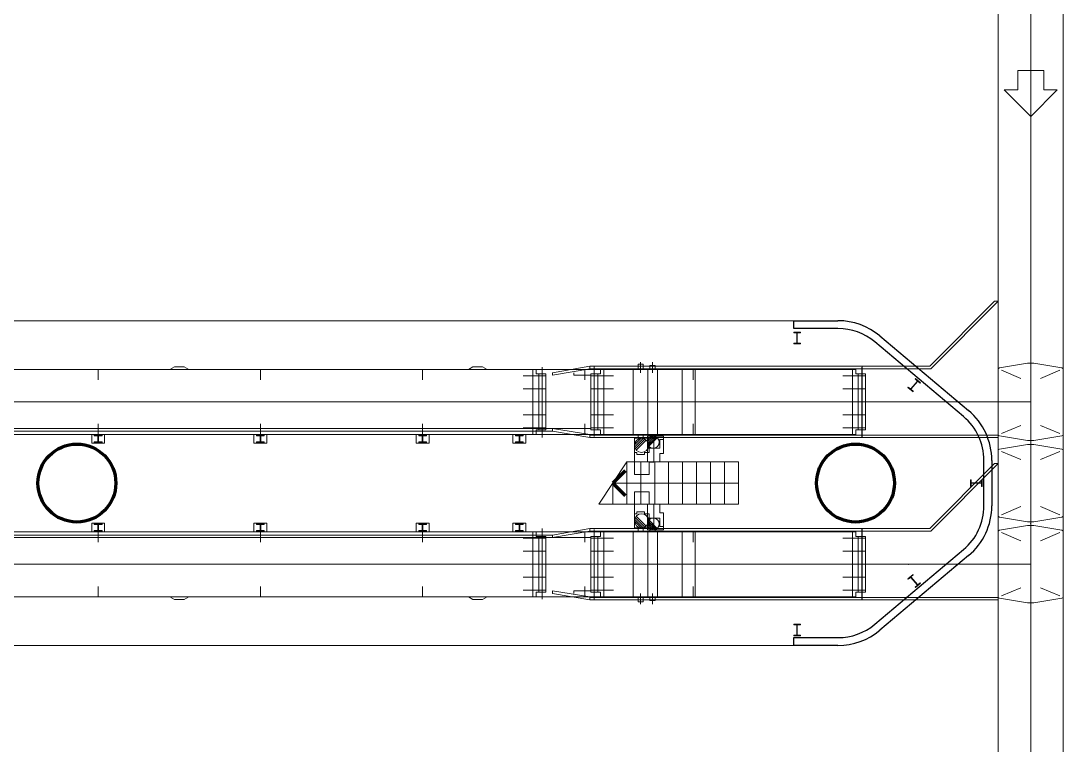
# Model space of a CAD drawing. Header units: metres. Extents: x 1807 to 3745, y 842 to 1968.
# Drawn here: x 3461.14 to 3477.2, y 1339.97 to 1351.12 of the extents above; entities that cross this region are included whole.
import ezdxf

# ---------------------------------------------------------------- set-up
doc = ezdxf.new("R2010")
doc.units = ezdxf.units.M
doc.header["$MEASUREMENT"] = 0
doc.layers.add('Level 1', color=7, linetype='Continuous', lineweight=0)

msp = doc.modelspace()

# ---------------------------------------------------------------- linework, layer by layer
at = {"layer": 'Level 1', "color": 7, "linetype": 'Continuous', "lineweight": 0}
for p, q in [((3476.2, 1267.909), (3476.2, 1392.8)), ((3477.2, 1267.909), (3477.2, 1392.8)), ((3476.5, 1350.355), (3476.9, 1350.355)), ((3476.5, 1350.355), (3476.5, 1350.055)), ((3476.9, 1350.355), (3476.9, 1350.055)), ((3476.29, 1350.055), (3476.7, 1349.645)), ((3476.29, 1350.055), (3476.5, 1350.055)), ((3476.699, 1350.001), (3476.701, 1349.999)), ((3476.701, 1350.001), (3476.699, 1349.999)), ((3477.11, 1350.055), (3476.7, 1349.645)), ((3476.9, 1350.055), (3477.11, 1350.055)), ((3476.699, 1349.646), (3476.701, 1349.644)), ((3476.701, 1349.646), (3476.699, 1349.644)), ((3475.143, 1345.8), (3476.143, 1346.8)), ((3475.16, 1345.76), (3476.2, 1346.8)), ((3476.143, 1346.8), (3476.2, 1346.8)), ((3448.37, 1346.5), (3473.73, 1346.5)), ((3474.373, 1346.266), (3475.743, 1345.116)), ((3470.648, 1345.83), (3470.648, 1345.76)), ((3470.728, 1345.83), (3470.648, 1345.83)), ((3470.728, 1345.83), (3470.728, 1345.76)), ((3470.912, 1345.81), (3470.832, 1345.81)), ((3470.832, 1345.81), (3470.832, 1345.76)), ((3470.912, 1345.81), (3470.912, 1345.76)), ((3476.65, 1345.845), (3476.221, 1345.774)), ((3476.75, 1345.845), (3476.65, 1345.845)), ((3476.75, 1345.845), (3477.179, 1345.774)), ((3473.953, 1345.75), (3448.147, 1345.75)), ((3462.328, 1345.75), (3462.328, 1345.59)), ((3463.503, 1345.79), (3463.434, 1345.75)), ((3463.503, 1345.79), (3463.653, 1345.79)), ((3463.723, 1345.75), (3463.653, 1345.79)), ((3464.828, 1345.75), (3464.828, 1345.59)), ((3467.328, 1345.75), (3467.328, 1345.59)), ((3468.103, 1345.79), (3468.034, 1345.75)), ((3468.103, 1345.79), (3468.253, 1345.79)), ((3468.323, 1345.75), (3468.253, 1345.79)), ((3469.228, 1345.65), (3468.878, 1345.65)), ((3469.078, 1345.75), (3469.028, 1345.75)), ((3469.078, 1345.68), (3469.078, 1345.75)), ((3469.228, 1345.68), (3469.078, 1345.68)), ((3469.228, 1344.82), (3469.228, 1345.68)), ((3469.328, 1345.7), (3469.903, 1345.8)), ((3469.903, 1345.76), (3469.328, 1345.66)), ((3469.328, 1345.66), (3469.328, 1345.7)), ((3469.659, 1345.7), (3469.659, 1345.66)), ((3469.918, 1345.66), (3469.659, 1345.66)), ((3469.828, 1345.75), (3469.828, 1345.59)), ((3474.1, 1345.8), (3469.903, 1345.8)), ((3469.903, 1345.76), (3469.903, 1345.8)), ((3474.1, 1345.76), (3469.903, 1345.76)), ((3469.919, 1345.68), (3469.919, 1344.82)), ((3469.919, 1345.68), (3470.069, 1345.68)), ((3469.919, 1345.65), (3470.269, 1345.65)), ((3470.068, 1345.75), (3470.118, 1345.75)), ((3470.069, 1345.68), (3470.069, 1345.75)), ((3470.788, 1345.76), (3470.588, 1345.76)), ((3470.947, 1345.76), (3470.797, 1345.76)), ((3471.5, 1345.59), (3471.5, 1345.75)), ((3474.153, 1345.65), (3473.803, 1345.65)), ((3474.003, 1345.75), (3473.953, 1345.75)), ((3474.003, 1345.68), (3474.003, 1345.75)), ((3474.153, 1345.68), (3474.003, 1345.68)), ((3474.1, 1345.8), (3474.82, 1345.8)), ((3474.1, 1344.7), (3474.1, 1345.8)), ((3474.1, 1345.76), (3474.82, 1345.76)), ((3474.153, 1344.82), (3474.153, 1345.68)), ((3474.82, 1345.8), (3475.143, 1345.8)), ((3474.82, 1345.76), (3475.16, 1345.76)), ((3476.2, 1345.749), (3476.2, 1344.751)), ((3476.25, 1345.738), (3476.55, 1345.611)), ((3477.15, 1345.738), (3476.85, 1345.611)), ((3477.2, 1345.749), (3477.2, 1344.751)), ((3477.2, 1345.749), (3477.2, 1344.751)), ((3469.228, 1345.45), (3468.878, 1345.45)), ((3469.919, 1345.45), (3470.269, 1345.45)), ((3474.153, 1345.45), (3473.803, 1345.45)), ((3469.228, 1345.25), (3468.878, 1345.25)), ((3469.919, 1345.25), (3470.269, 1345.25)), ((3474.153, 1345.25), (3473.803, 1345.25)), ((3474.821, 1345.251), (3474.819, 1345.249)), ((3474.821, 1345.249), (3474.819, 1345.251)), ((3476.701, 1345.251), (3476.699, 1345.249)), ((3476.701, 1345.249), (3476.699, 1345.251)), ((3476.699, 1345.251), (3476.701, 1345.249)), ((3476.701, 1345.251), (3476.699, 1345.249)), ((3469.228, 1345.05), (3468.878, 1345.05)), ((3469.919, 1345.05), (3470.269, 1345.05)), ((3474.153, 1345.05), (3473.803, 1345.05)), ((3462.328, 1344.91), (3462.328, 1344.75)), ((3464.828, 1344.91), (3464.828, 1344.75)), ((3467.328, 1344.91), (3467.328, 1344.75)), ((3469.228, 1344.85), (3468.878, 1344.85)), ((3469.828, 1344.91), (3469.828, 1344.75)), ((3469.919, 1344.85), (3470.269, 1344.85)), ((3471.5, 1344.75), (3471.5, 1344.91)), ((3474.153, 1344.85), (3473.803, 1344.85)), ((3476.25, 1344.762), (3476.55, 1344.889)), ((3477.15, 1344.762), (3476.85, 1344.889)), ((3473.953, 1344.75), (3449.589, 1344.75)), ((3469.918, 1344.84), (3450.328, 1344.84)), ((3469.328, 1344.8), (3450.328, 1344.8)), ((3462.228, 1344.616), (3462.228, 1344.75)), ((3462.228, 1344.75), (3462.428, 1344.75)), ((3462.268, 1344.74), (3462.388, 1344.74)), ((3462.268, 1344.74), (3462.268, 1344.73)), ((3462.268, 1344.73), (3462.323, 1344.73)), ((3462.288, 1344.75), (3462.288, 1344.74)), ((3462.323, 1344.73), (3462.323, 1344.636)), ((3462.333, 1344.73), (3462.388, 1344.73)), ((3462.333, 1344.73), (3462.333, 1344.636)), ((3462.368, 1344.75), (3462.368, 1344.74)), ((3462.388, 1344.74), (3462.388, 1344.73)), ((3462.428, 1344.616), (3462.428, 1344.75)), ((3464.728, 1344.616), (3464.728, 1344.75)), ((3464.728, 1344.75), (3464.928, 1344.75)), ((3464.768, 1344.74), (3464.888, 1344.74)), ((3464.768, 1344.74), (3464.768, 1344.73)), ((3464.768, 1344.73), (3464.823, 1344.73)), ((3464.788, 1344.75), (3464.788, 1344.74)), ((3464.823, 1344.73), (3464.823, 1344.636)), ((3464.833, 1344.73), (3464.888, 1344.73)), ((3464.833, 1344.73), (3464.833, 1344.636)), ((3464.868, 1344.75), (3464.868, 1344.74)), ((3464.888, 1344.74), (3464.888, 1344.73)), ((3464.928, 1344.616), (3464.928, 1344.75)), ((3467.228, 1344.616), (3467.228, 1344.75)), ((3467.228, 1344.75), (3467.428, 1344.75)), ((3467.268, 1344.74), (3467.388, 1344.74)), ((3467.268, 1344.74), (3467.268, 1344.73)), ((3467.268, 1344.73), (3467.323, 1344.73)), ((3467.288, 1344.75), (3467.288, 1344.74)), ((3467.323, 1344.73), (3467.323, 1344.636)), ((3467.333, 1344.73), (3467.388, 1344.73)), ((3467.333, 1344.73), (3467.333, 1344.636)), ((3467.368, 1344.75), (3467.368, 1344.74)), ((3467.388, 1344.74), (3467.388, 1344.73)), ((3467.428, 1344.616), (3467.428, 1344.75)), ((3468.72, 1344.616), (3468.72, 1344.75)), ((3468.72, 1344.75), (3468.92, 1344.75)), ((3468.76, 1344.74), (3468.88, 1344.74)), ((3468.76, 1344.74), (3468.76, 1344.73)), ((3468.76, 1344.73), (3468.815, 1344.73)), ((3468.78, 1344.75), (3468.78, 1344.74)), ((3468.815, 1344.73), (3468.815, 1344.636)), ((3468.825, 1344.73), (3468.88, 1344.73)), ((3468.825, 1344.73), (3468.825, 1344.636)), ((3468.86, 1344.75), (3468.86, 1344.74)), ((3468.88, 1344.74), (3468.88, 1344.73)), ((3468.92, 1344.616), (3468.92, 1344.75)), ((3469.078, 1344.75), (3469.028, 1344.75)), ((3469.228, 1344.82), (3469.078, 1344.82)), ((3469.078, 1344.82), (3469.078, 1344.75)), ((3469.328, 1344.8), (3469.328, 1344.84)), ((3469.328, 1344.84), (3469.903, 1344.75)), ((3469.903, 1344.7), (3469.328, 1344.8)), ((3469.903, 1344.7), (3469.903, 1344.75)), ((3474.1, 1344.74), (3469.903, 1344.74)), ((3474.1, 1344.7), (3469.903, 1344.7)), ((3469.919, 1344.82), (3470.069, 1344.82)), ((3470.068, 1344.75), (3470.118, 1344.75)), ((3470.069, 1344.82), (3470.069, 1344.75)), ((3470.788, 1344.74), (3470.588, 1344.74)), ((3470.592, 1344.69), (3470.592, 1344.472)), ((3470.592, 1344.69), (3470.892, 1344.69)), ((3470.593, 1344.587), (3470.696, 1344.69)), ((3470.596, 1344.554), (3470.728, 1344.687)), ((3470.648, 1344.74), (3470.648, 1344.69)), ((3470.728, 1344.74), (3470.728, 1344.69)), ((3470.792, 1344.72), (3470.792, 1344.538)), ((3470.792, 1344.72), (3471.042, 1344.72)), ((3470.792, 1344.634), (3470.879, 1344.72)), ((3470.795, 1344.607), (3470.905, 1344.717)), ((3470.947, 1344.74), (3470.797, 1344.74)), ((3470.803, 1344.586), (3470.927, 1344.709)), ((3470.815, 1344.568), (3470.944, 1344.697)), ((3470.832, 1344.74), (3470.832, 1344.72)), ((3470.892, 1344.69), (3470.892, 1344.63)), ((3470.912, 1344.74), (3470.912, 1344.72)), ((3471.042, 1344.72), (3471.042, 1344.67)), ((3474.003, 1344.75), (3473.953, 1344.75)), ((3474.153, 1344.82), (3474.003, 1344.82)), ((3474.003, 1344.82), (3474.003, 1344.75)), ((3474.1, 1344.74), (3474.82, 1344.74)), ((3474.1, 1344.7), (3474.82, 1344.7)), ((3474.82, 1344.74), (3476.2, 1344.74)), ((3474.82, 1344.7), (3476.2, 1344.7)), ((3476.65, 1344.655), (3476.221, 1344.727)), ((3476.75, 1344.655), (3477.179, 1344.727)), ((3462.228, 1344.616), (3462.428, 1344.616)), ((3462.268, 1344.636), (3462.268, 1344.626)), ((3462.268, 1344.636), (3462.323, 1344.636)), ((3462.268, 1344.626), (3462.388, 1344.626)), ((3462.333, 1344.636), (3462.388, 1344.636)), ((3462.388, 1344.636), (3462.388, 1344.626)), ((3464.728, 1344.616), (3464.928, 1344.616)), ((3464.768, 1344.636), (3464.768, 1344.626)), ((3464.768, 1344.636), (3464.823, 1344.636)), ((3464.768, 1344.626), (3464.888, 1344.626)), ((3464.833, 1344.636), (3464.888, 1344.636)), ((3464.888, 1344.636), (3464.888, 1344.626)), ((3467.228, 1344.616), (3467.428, 1344.616)), ((3467.268, 1344.636), (3467.268, 1344.626)), ((3467.268, 1344.636), (3467.323, 1344.636)), ((3467.268, 1344.626), (3467.388, 1344.626)), ((3467.333, 1344.636), (3467.388, 1344.636)), ((3467.388, 1344.636), (3467.388, 1344.626)), ((3468.72, 1344.616), (3468.92, 1344.616)), ((3468.76, 1344.636), (3468.76, 1344.626)), ((3468.76, 1344.636), (3468.815, 1344.636)), ((3468.76, 1344.626), (3468.88, 1344.626)), ((3468.825, 1344.636), (3468.88, 1344.636)), ((3468.88, 1344.636), (3468.88, 1344.626)), ((3470.606, 1344.529), (3470.754, 1344.677)), ((3470.62, 1344.508), (3470.774, 1344.663)), ((3470.792, 1344.538), (3470.982, 1344.538)), ((3470.82, 1344.63), (3470.892, 1344.63)), ((3470.82, 1344.63), (3470.82, 1344.472)), ((3470.982, 1344.67), (3471.042, 1344.67)), ((3470.982, 1344.67), (3470.982, 1344.538)), ((3476.65, 1344.595), (3476.221, 1344.523)), ((3476.75, 1344.655), (3476.65, 1344.655)), ((3476.75, 1344.595), (3476.65, 1344.595)), ((3476.699, 1344.626), (3476.701, 1344.624)), ((3476.701, 1344.626), (3476.699, 1344.624)), ((3476.75, 1344.595), (3477.179, 1344.523)), ((3470.592, 1344.472), (3470.628, 1344.472)), ((3470.628, 1344.472), (3470.628, 1344.442)), ((3470.628, 1344.442), (3470.749, 1344.442)), ((3470.748, 1344.472), (3470.748, 1344.442)), ((3470.748, 1344.472), (3470.82, 1344.472)), ((3476.2, 1344.499), (3476.2, 1343.501)), ((3476.25, 1344.488), (3476.55, 1344.361)), ((3477.15, 1344.488), (3476.85, 1344.361)), ((3477.2, 1344.499), (3477.2, 1343.501)), ((3477.2, 1344.499), (3477.2, 1343.501)), ((3475.143, 1343.3), (3476.143, 1344.3)), ((3475.16, 1343.26), (3476.2, 1344.3)), ((3476.1, 1344.35), (3476.1, 1343.65)), ((3476.143, 1344.3), (3476.2, 1344.3)), ((3470.26, 1344), (3472.195, 1344)), ((3476.699, 1344.001), (3476.701, 1343.999)), ((3476.701, 1344.001), (3476.699, 1343.999)), ((3470.628, 1343.558), (3470.749, 1343.558)), ((3470.628, 1343.528), (3470.628, 1343.558)), ((3470.748, 1343.528), (3470.748, 1343.558)), ((3476.25, 1343.512), (3476.55, 1343.639)), ((3477.15, 1343.512), (3476.85, 1343.639)), ((3470.592, 1343.528), (3470.628, 1343.528)), ((3470.592, 1343.31), (3470.592, 1343.528)), ((3470.593, 1343.413), (3470.696, 1343.31)), ((3470.596, 1343.446), (3470.728, 1343.313)), ((3470.606, 1343.471), (3470.754, 1343.323)), ((3470.62, 1343.492), (3470.774, 1343.338)), ((3470.748, 1343.528), (3470.82, 1343.528)), ((3470.792, 1343.462), (3470.982, 1343.462)), ((3470.792, 1343.28), (3470.792, 1343.462)), ((3470.803, 1343.415), (3470.927, 1343.291)), ((3470.815, 1343.432), (3470.944, 1343.303)), ((3470.82, 1343.37), (3470.82, 1343.528)), ((3470.982, 1343.33), (3470.982, 1343.462)), ((3476.65, 1343.405), (3476.221, 1343.477)), ((3476.75, 1343.405), (3476.65, 1343.405)), ((3476.75, 1343.405), (3477.179, 1343.477)), ((3473.953, 1343.25), (3448.147, 1343.25)), ((3462.228, 1343.384), (3462.228, 1343.25)), ((3462.228, 1343.384), (3462.428, 1343.384)), ((3462.228, 1343.25), (3462.428, 1343.25)), ((3462.268, 1343.374), (3462.388, 1343.374)), ((3462.268, 1343.364), (3462.268, 1343.374)), ((3462.268, 1343.364), (3462.323, 1343.364)), ((3462.268, 1343.27), (3462.323, 1343.27)), ((3462.268, 1343.26), (3462.268, 1343.27)), ((3462.268, 1343.26), (3462.388, 1343.26)), ((3462.288, 1343.25), (3462.288, 1343.26)), ((3462.323, 1343.27), (3462.323, 1343.364)), ((3462.328, 1343.09), (3462.328, 1343.25)), ((3462.333, 1343.364), (3462.388, 1343.364)), ((3462.333, 1343.27), (3462.333, 1343.364)), ((3462.333, 1343.27), (3462.388, 1343.27)), ((3462.368, 1343.25), (3462.368, 1343.26)), ((3462.388, 1343.364), (3462.388, 1343.374)), ((3462.388, 1343.26), (3462.388, 1343.27)), ((3462.428, 1343.384), (3462.428, 1343.25)), ((3464.728, 1343.384), (3464.728, 1343.25)), ((3464.728, 1343.384), (3464.928, 1343.384)), ((3464.728, 1343.25), (3464.928, 1343.25)), ((3464.768, 1343.374), (3464.888, 1343.374)), ((3464.768, 1343.364), (3464.768, 1343.374)), ((3464.768, 1343.364), (3464.823, 1343.364)), ((3464.768, 1343.27), (3464.823, 1343.27)), ((3464.768, 1343.26), (3464.768, 1343.27)), ((3464.768, 1343.26), (3464.888, 1343.26)), ((3464.788, 1343.25), (3464.788, 1343.26)), ((3464.823, 1343.27), (3464.823, 1343.364)), ((3464.828, 1343.09), (3464.828, 1343.25)), ((3464.833, 1343.364), (3464.888, 1343.364)), ((3464.833, 1343.27), (3464.833, 1343.364)), ((3464.833, 1343.27), (3464.888, 1343.27)), ((3464.868, 1343.25), (3464.868, 1343.26)), ((3464.888, 1343.364), (3464.888, 1343.374)), ((3464.888, 1343.26), (3464.888, 1343.27)), ((3464.928, 1343.384), (3464.928, 1343.25)), ((3467.228, 1343.384), (3467.228, 1343.25)), ((3467.228, 1343.384), (3467.428, 1343.384)), ((3467.228, 1343.25), (3467.428, 1343.25)), ((3467.268, 1343.374), (3467.388, 1343.374)), ((3467.268, 1343.364), (3467.268, 1343.374)), ((3467.268, 1343.364), (3467.323, 1343.364)), ((3467.268, 1343.27), (3467.323, 1343.27)), ((3467.268, 1343.26), (3467.268, 1343.27)), ((3467.268, 1343.26), (3467.388, 1343.26)), ((3467.288, 1343.25), (3467.288, 1343.26)), ((3467.323, 1343.27), (3467.323, 1343.364)), ((3467.328, 1343.09), (3467.328, 1343.25)), ((3467.333, 1343.364), (3467.388, 1343.364)), ((3467.333, 1343.27), (3467.333, 1343.364)), ((3467.333, 1343.27), (3467.388, 1343.27)), ((3467.368, 1343.25), (3467.368, 1343.26)), ((3467.388, 1343.364), (3467.388, 1343.374)), ((3467.388, 1343.26), (3467.388, 1343.27)), ((3467.428, 1343.384), (3467.428, 1343.25)), ((3468.72, 1343.384), (3468.72, 1343.25)), ((3468.72, 1343.384), (3468.92, 1343.384)), ((3468.72, 1343.25), (3468.92, 1343.25)), ((3468.76, 1343.374), (3468.88, 1343.374)), ((3468.76, 1343.364), (3468.76, 1343.374)), ((3468.76, 1343.364), (3468.815, 1343.364)), ((3468.76, 1343.27), (3468.815, 1343.27)), ((3468.76, 1343.26), (3468.76, 1343.27)), ((3468.76, 1343.26), (3468.88, 1343.26)), ((3468.78, 1343.25), (3468.78, 1343.26)), ((3468.815, 1343.27), (3468.815, 1343.364)), ((3468.825, 1343.364), (3468.88, 1343.364)), ((3468.825, 1343.27), (3468.825, 1343.364)), ((3468.825, 1343.27), (3468.88, 1343.27)), ((3468.86, 1343.25), (3468.86, 1343.26)), ((3468.88, 1343.364), (3468.88, 1343.374)), ((3468.88, 1343.26), (3468.88, 1343.27)), ((3468.92, 1343.384), (3468.92, 1343.25)), ((3469.078, 1343.25), (3469.028, 1343.25)), ((3469.078, 1343.18), (3469.078, 1343.25)), ((3469.328, 1343.2), (3469.903, 1343.3)), ((3469.903, 1343.26), (3469.328, 1343.16)), ((3469.828, 1343.09), (3469.828, 1343.25)), ((3474.1, 1343.3), (3469.903, 1343.3)), ((3469.903, 1343.26), (3469.903, 1343.3)), ((3474.1, 1343.26), (3469.903, 1343.26)), ((3470.068, 1343.25), (3470.118, 1343.25)), ((3470.069, 1343.18), (3470.069, 1343.25)), ((3470.788, 1343.26), (3470.588, 1343.26)), ((3470.592, 1343.31), (3470.892, 1343.31)), ((3470.648, 1343.26), (3470.648, 1343.31)), ((3470.728, 1343.26), (3470.728, 1343.31)), ((3470.792, 1343.367), (3470.879, 1343.28)), ((3470.792, 1343.28), (3471.042, 1343.28)), ((3470.795, 1343.393), (3470.905, 1343.283)), ((3470.947, 1343.26), (3470.797, 1343.26)), ((3470.82, 1343.37), (3470.892, 1343.37)), ((3470.832, 1343.26), (3470.832, 1343.28)), ((3470.892, 1343.31), (3470.892, 1343.37)), ((3470.912, 1343.26), (3470.912, 1343.28)), ((3470.982, 1343.33), (3471.042, 1343.33)), ((3471.042, 1343.28), (3471.042, 1343.33)), ((3471.5, 1343.09), (3471.5, 1343.25)), ((3474.003, 1343.25), (3473.953, 1343.25)), ((3474.003, 1343.18), (3474.003, 1343.25)), ((3474.1, 1343.3), (3474.82, 1343.3)), ((3474.1, 1342.2), (3474.1, 1343.3)), ((3474.1, 1343.26), (3474.82, 1343.26)), ((3474.82, 1343.3), (3475.143, 1343.3)), ((3474.82, 1343.26), (3475.16, 1343.26)), ((3476.2, 1343.249), (3476.2, 1342.251)), ((3476.65, 1343.345), (3476.221, 1343.273)), ((3476.25, 1343.238), (3476.55, 1343.111)), ((3476.75, 1343.345), (3476.65, 1343.345)), ((3476.699, 1343.376), (3476.701, 1343.374)), ((3476.701, 1343.376), (3476.699, 1343.374)), ((3476.75, 1343.345), (3477.179, 1343.273)), ((3477.15, 1343.238), (3476.85, 1343.111)), ((3477.2, 1343.249), (3477.2, 1342.251)), ((3477.2, 1343.249), (3477.2, 1342.251)), ((3469.328, 1343.2), (3450.328, 1343.2)), ((3469.918, 1343.16), (3450.328, 1343.16)), ((3469.228, 1343.15), (3468.878, 1343.15)), ((3469.228, 1343.18), (3469.078, 1343.18)), ((3469.228, 1343.18), (3469.228, 1342.32)), ((3469.328, 1343.16), (3469.328, 1343.2)), ((3469.919, 1342.32), (3469.919, 1343.18)), ((3469.919, 1343.18), (3470.069, 1343.18)), ((3469.919, 1343.15), (3470.269, 1343.15)), ((3474.153, 1343.15), (3473.803, 1343.15)), ((3474.153, 1343.18), (3474.003, 1343.18)), ((3474.153, 1343.18), (3474.153, 1342.32)), ((3469.228, 1342.95), (3468.878, 1342.95)), ((3469.919, 1342.95), (3470.269, 1342.95)), ((3474.153, 1342.95), (3473.803, 1342.95)), ((3475.743, 1342.884), (3474.373, 1341.734)), ((3469.228, 1342.75), (3468.878, 1342.75)), ((3469.919, 1342.75), (3470.269, 1342.75)), ((3474.153, 1342.75), (3473.803, 1342.75)), ((3474.821, 1342.751), (3474.819, 1342.749)), ((3474.821, 1342.749), (3474.819, 1342.751)), ((3476.701, 1342.751), (3476.699, 1342.749)), ((3476.701, 1342.749), (3476.699, 1342.751)), ((3476.699, 1342.751), (3476.701, 1342.749)), ((3476.701, 1342.751), (3476.699, 1342.749)), ((3469.228, 1342.55), (3468.878, 1342.55)), ((3469.919, 1342.55), (3470.269, 1342.55)), ((3474.153, 1342.55), (3473.803, 1342.55)), ((3462.328, 1342.25), (3462.328, 1342.41)), ((3464.828, 1342.25), (3464.828, 1342.41)), ((3467.328, 1342.25), (3467.328, 1342.41)), ((3469.228, 1342.35), (3468.878, 1342.35)), ((3469.228, 1342.32), (3469.078, 1342.32)), ((3469.078, 1342.32), (3469.078, 1342.25)), ((3469.328, 1342.3), (3469.328, 1342.34)), ((3469.328, 1342.34), (3469.903, 1342.25)), ((3469.903, 1342.2), (3469.328, 1342.3)), ((3469.659, 1342.3), (3469.659, 1342.34)), ((3469.918, 1342.34), (3469.659, 1342.34)), ((3469.828, 1342.25), (3469.828, 1342.41)), ((3469.919, 1342.35), (3470.269, 1342.35)), ((3469.919, 1342.32), (3470.069, 1342.32)), ((3470.069, 1342.32), (3470.069, 1342.25)), ((3471.5, 1342.25), (3471.5, 1342.41)), ((3474.153, 1342.35), (3473.803, 1342.35)), ((3474.153, 1342.32), (3474.003, 1342.32)), ((3474.003, 1342.32), (3474.003, 1342.25)), ((3476.25, 1342.262), (3476.55, 1342.389)), ((3477.15, 1342.262), (3476.85, 1342.389)), ((3473.953, 1342.25), (3448.147, 1342.25)), ((3463.503, 1342.21), (3463.434, 1342.25)), ((3463.503, 1342.21), (3463.653, 1342.21)), ((3463.723, 1342.25), (3463.653, 1342.21)), ((3468.103, 1342.21), (3468.034, 1342.25)), ((3468.103, 1342.21), (3468.253, 1342.21)), ((3468.323, 1342.25), (3468.253, 1342.21)), ((3469.078, 1342.25), (3469.028, 1342.25)), ((3469.903, 1342.2), (3469.903, 1342.25)), ((3474.1, 1342.24), (3469.903, 1342.24)), ((3474.1, 1342.2), (3469.903, 1342.2)), ((3470.068, 1342.25), (3470.118, 1342.25)), ((3470.788, 1342.24), (3470.588, 1342.24)), ((3470.648, 1342.17), (3470.648, 1342.24)), ((3470.728, 1342.17), (3470.648, 1342.17)), ((3470.728, 1342.17), (3470.728, 1342.24)), ((3470.947, 1342.24), (3470.797, 1342.24)), ((3470.832, 1342.19), (3470.832, 1342.24)), ((3470.912, 1342.19), (3470.832, 1342.19)), ((3470.912, 1342.19), (3470.912, 1342.24)), ((3474.003, 1342.25), (3473.953, 1342.25)), ((3474.1, 1342.24), (3474.82, 1342.24)), ((3474.1, 1342.2), (3474.82, 1342.2)), ((3474.82, 1342.24), (3476.2, 1342.24)), ((3474.82, 1342.2), (3476.2, 1342.2)), ((3476.65, 1342.155), (3476.221, 1342.227)), ((3476.75, 1342.155), (3476.65, 1342.155)), ((3476.699, 1342.126), (3476.701, 1342.124)), ((3476.701, 1342.126), (3476.699, 1342.124)), ((3476.75, 1342.155), (3477.179, 1342.227)), ((3473.73, 1341.5), (3448.37, 1341.5))]:
    msp.add_line(p, q, dxfattribs=at)
at = {"layer": 'Level 1', "color": 7, "linetype": 'Continuous', "lineweight": 0, "ltscale": 4}
for p, q in [((3476.7, 1267.909), (3476.7, 1392.8)), ((3470.688, 1345.7), (3470.688, 1345.864)), ((3470.872, 1345.7), (3470.872, 1345.864)), ((3469.028, 1344.75), (3469.028, 1345.75)), ((3469.118, 1344.82), (3469.118, 1345.68)), ((3469.173, 1344.7), (3469.173, 1345.785)), ((3469.974, 1345.8), (3469.974, 1344.715)), ((3470.029, 1345.68), (3470.029, 1344.82)), ((3470.119, 1345.75), (3470.119, 1344.75)), ((3470.575, 1345.75), (3470.575, 1344.75)), ((3470.797, 1345.75), (3470.797, 1344.75)), ((3470.801, 1345.75), (3470.801, 1344.75)), ((3470.947, 1345.75), (3470.947, 1344.75)), ((3471.328, 1344.75), (3471.328, 1345.75)), ((3471.528, 1344.75), (3471.528, 1345.75)), ((3473.953, 1344.75), (3473.953, 1345.75)), ((3474.043, 1344.82), (3474.043, 1345.68)), ((3474.098, 1344.7), (3474.098, 1345.785)), ((3447.28, 1345.25), (3474.82, 1345.25)), ((3476.7, 1345.25), (3474.82, 1345.25)), ((3470.792, 1344.326), (3470.792, 1344.538)), ((3470.892, 1344.63), (3470.892, 1344.322)), ((3471.042, 1344.67), (3471.042, 1344.458)), ((3470.592, 1344.134), (3470.592, 1344.472)), ((3470.982, 1344.458), (3470.982, 1344.326)), ((3470.982, 1344.458), (3471.042, 1344.458)), ((3470.982, 1344.326), (3470.792, 1344.326)), ((3470.82, 1344.322), (3470.892, 1344.322)), ((3470.82, 1344.322), (3470.82, 1344.134)), ((3470.82, 1344.134), (3470.592, 1344.134)), ((3470.592, 1343.866), (3470.592, 1343.528)), ((3470.82, 1343.866), (3470.592, 1343.866)), ((3470.82, 1343.678), (3470.82, 1343.866)), ((3470.792, 1343.674), (3470.792, 1343.462)), ((3470.982, 1343.674), (3470.792, 1343.674)), ((3470.82, 1343.678), (3470.892, 1343.678)), ((3470.892, 1343.37), (3470.892, 1343.678)), ((3470.982, 1343.542), (3470.982, 1343.674)), ((3470.982, 1343.542), (3471.042, 1343.542)), ((3471.042, 1343.33), (3471.042, 1343.542)), ((3469.028, 1343.25), (3469.028, 1342.25)), ((3469.173, 1343.3), (3469.173, 1342.215)), ((3469.974, 1342.2), (3469.974, 1343.285)), ((3470.119, 1342.25), (3470.119, 1343.25)), ((3470.575, 1342.25), (3470.575, 1343.25)), ((3470.797, 1342.25), (3470.797, 1343.25)), ((3470.801, 1342.25), (3470.801, 1343.25)), ((3470.947, 1342.25), (3470.947, 1343.25)), ((3471.328, 1342.25), (3471.328, 1343.25)), ((3471.528, 1342.25), (3471.528, 1343.25)), ((3473.953, 1343.25), (3473.953, 1342.25)), ((3474.098, 1343.3), (3474.098, 1342.215)), ((3469.118, 1343.18), (3469.118, 1342.32)), ((3470.029, 1342.32), (3470.029, 1343.18)), ((3474.043, 1343.18), (3474.043, 1342.32)), ((3447.28, 1342.75), (3474.82, 1342.75)), ((3476.7, 1342.75), (3474.82, 1342.75)), ((3470.688, 1342.3), (3470.688, 1342.136)), ((3470.872, 1342.3), (3470.872, 1342.136))]:
    msp.add_line(p, q, dxfattribs=at)
at = {"layer": 'Level 1', "color": 7, "linetype": 'Continuous', "lineweight": 30}
for p, q in [((3473.05, 1346.38), (3473.05, 1346.5)), ((3473.05, 1346.5), (3473.73, 1346.5)), ((3473.73, 1346.38), (3473.05, 1346.38)), ((3475.666, 1345.024), (3474.296, 1346.174)), ((3474.373, 1346.266), (3475.743, 1345.116)), ((3475.98, 1343.65), (3475.98, 1344.35)), ((3476.1, 1344.35), (3476.1, 1343.65)), ((3474.296, 1341.826), (3475.666, 1342.976)), ((3475.743, 1342.884), (3474.373, 1341.734)), ((3473.05, 1341.62), (3473.73, 1341.62)), ((3473.05, 1341.5), (3473.05, 1341.62)), ((3473.73, 1341.5), (3473.05, 1341.5))]:
    msp.add_line(p, q, dxfattribs=at)
at = {"layer": 'Level 1', "color": 7, "linetype": 'Continuous', "lineweight": 13}
for p, q in [((3473.151, 1346.322), (3473.05, 1346.322)), ((3473.05, 1346.322), (3473.05, 1346.314)), ((3473.05, 1346.314), (3473.091, 1346.314)), ((3473.098, 1346.307), (3473.098, 1346.16)), ((3473.103, 1346.16), (3473.103, 1346.307)), ((3473.111, 1346.314), (3473.151, 1346.314)), ((3473.151, 1346.314), (3473.151, 1346.322)), ((3473.091, 1346.152), (3473.05, 1346.152)), ((3473.05, 1346.152), (3473.05, 1346.144)), ((3473.05, 1346.144), (3473.151, 1346.144)), ((3473.151, 1346.152), (3473.111, 1346.152)), ((3473.151, 1346.144), (3473.151, 1346.152)), ((3474.855, 1345.453), (3474.95, 1345.566)), ((3474.953, 1345.563), (3474.859, 1345.45)), ((3474.917, 1345.603), (3474.923, 1345.609)), ((3474.949, 1345.576), (3474.917, 1345.603)), ((3474.923, 1345.609), (3475, 1345.543)), ((3474.995, 1345.537), (3474.964, 1345.564)), ((3475, 1345.543), (3474.995, 1345.537)), ((3474.808, 1345.472), (3474.813, 1345.479)), ((3474.886, 1345.407), (3474.808, 1345.472)), ((3474.813, 1345.479), (3474.845, 1345.452)), ((3474.86, 1345.439), (3474.891, 1345.413)), ((3474.891, 1345.413), (3474.886, 1345.407)), ((3470.475, 1344.325), (3470.045, 1343.675)), ((3470.475, 1344.325), (3470.475, 1343.675)), ((3470.475, 1344.325), (3472.195, 1344.325)), ((3470.69, 1344.325), (3470.69, 1343.675)), ((3470.905, 1344.325), (3470.905, 1343.675)), ((3471.12, 1344.325), (3471.12, 1343.675)), ((3471.335, 1344.325), (3471.335, 1343.675)), ((3471.55, 1344.325), (3471.55, 1343.675)), ((3471.765, 1344.325), (3471.765, 1343.675)), ((3471.98, 1344.325), (3471.98, 1343.675)), ((3472.195, 1344.325), (3472.195, 1343.675)), ((3475.78, 1344.051), (3475.772, 1344.051)), ((3475.772, 1344.051), (3475.772, 1343.949)), ((3475.78, 1344.01), (3475.78, 1344.051)), ((3475.95, 1344.051), (3475.942, 1344.051)), ((3475.942, 1344.051), (3475.942, 1344.01)), ((3475.95, 1343.949), (3475.95, 1344.051)), ((3470.26, 1343.675), (3470.26, 1344)), ((3475.772, 1343.949), (3475.78, 1343.949)), ((3475.78, 1343.949), (3475.78, 1343.99)), ((3475.934, 1344.002), (3475.788, 1344.002)), ((3475.788, 1343.998), (3475.934, 1343.998)), ((3475.942, 1343.99), (3475.942, 1343.949)), ((3475.942, 1343.949), (3475.95, 1343.949)), ((3470.045, 1343.675), (3472.195, 1343.675)), ((3474.886, 1342.593), (3474.808, 1342.528)), ((3474.891, 1342.587), (3474.886, 1342.593)), ((3474.808, 1342.528), (3474.813, 1342.521)), ((3474.813, 1342.521), (3474.845, 1342.548)), ((3474.855, 1342.547), (3474.95, 1342.434)), ((3474.953, 1342.437), (3474.859, 1342.55)), ((3474.86, 1342.561), (3474.891, 1342.587)), ((3474.923, 1342.391), (3475, 1342.457)), ((3474.995, 1342.463), (3474.964, 1342.436)), ((3475, 1342.457), (3474.995, 1342.463)), ((3474.949, 1342.424), (3474.917, 1342.397)), ((3474.917, 1342.397), (3474.923, 1342.391)), ((3473.151, 1341.828), (3473.05, 1341.828)), ((3473.05, 1341.828), (3473.05, 1341.82)), ((3473.05, 1341.82), (3473.091, 1341.82)), ((3473.098, 1341.812), (3473.098, 1341.666)), ((3473.103, 1341.666), (3473.103, 1341.812)), ((3473.11, 1341.82), (3473.151, 1341.82)), ((3473.151, 1341.82), (3473.151, 1341.828)), ((3473.091, 1341.658), (3473.05, 1341.658)), ((3473.05, 1341.658), (3473.05, 1341.65)), ((3473.05, 1341.65), (3473.151, 1341.65)), ((3473.151, 1341.658), (3473.11, 1341.658)), ((3473.151, 1341.65), (3473.151, 1341.658))]:
    msp.add_line(p, q, dxfattribs=at)
at = {"layer": 'Level 1', "color": 7, "linetype": 'Continuous', "lineweight": 70}
for p, q in [((3470.449, 1344.189), (3470.26, 1344)), ((3470.26, 1344), (3470.449, 1343.811))]:
    msp.add_line(p, q, dxfattribs=at)
at = {"layer": 'Level 1', "color": 7, "linetype": 'Continuous', "lineweight": 0}
for centre, radius in [((3470.702, 1344.581), 0.109), ((3470.883, 1344.629), 0.091), ((3470.702, 1343.419), 0.109), ((3470.883, 1343.371), 0.091)]:
    msp.add_circle(centre, radius, dxfattribs=at)
at = {"layer": 'Level 1', "color": 7, "linetype": 'Continuous', "lineweight": 70}
for centre in [(3462, 1344), (3474, 1344)]:
    msp.add_circle(centre, 0.6, dxfattribs=at)
at = {"layer": 'Level 1', "color": 7, "linetype": 'Continuous', "lineweight": 0}
for centre, radius, start, end in [((3473.73, 1345.5), 1, 49.9899, 90), ((3476.225, 1345.749), 0.025, 99.4624, 180), ((3477.175, 1345.749), 0.025, 360, 80.5376), ((3475.1, 1344.35), 1, 0, 49.9895), ((3476.225, 1344.751), 0.025, 180, 260.5378), ((3477.175, 1344.751), 0.025, 279.4622, 360), ((3476.225, 1344.499), 0.025, 99.4624, 180), ((3477.175, 1344.499), 0.025, 360, 80.5376), ((3475.1, 1343.65), 1, 310.0101, 0), ((3476.225, 1343.501), 0.025, 180, 260.5378), ((3477.175, 1343.501), 0.025, 279.4622, 360), ((3476.225, 1343.249), 0.025, 99.4624, 180), ((3477.175, 1343.249), 0.025, 360, 80.5376), ((3476.225, 1342.251), 0.025, 180, 260.5378), ((3477.175, 1342.251), 0.025, 279.4622, 360), ((3473.73, 1342.5), 1, 270, 310.0105)]:
    msp.add_arc(centre, radius, start, end, dxfattribs=at)
at = {"layer": 'Level 1', "color": 7, "linetype": 'Continuous', "lineweight": 30}
for centre, radius, start, end in [((3473.73, 1345.5), 1, 49.9904, 89.9997), ((3473.73, 1345.5), 0.88, 49.9904, 89.9997), ((3475.1, 1344.35), 0.88, 0.0008, 49.9895), ((3475.1, 1344.35), 1, 0.0008, 49.9895), ((3475.1, 1343.65), 0.88, 310.0099, 0.0011), ((3475.1, 1343.65), 1, 310.0099, 0.0011), ((3473.73, 1342.5), 0.88, 270.0009, 310.0096), ((3473.73, 1342.5), 1, 270.0009, 310.0096)]:
    msp.add_arc(centre, radius, start, end, dxfattribs=at)
at = {"layer": 'Level 1', "color": 7, "linetype": 'Continuous', "lineweight": 13}
for centre, start, end in [((3473.091, 1346.307), 0, 90), ((3473.111, 1346.307), 90, 180), ((3473.091, 1346.16), 270, 0), ((3473.111, 1346.16), 180, 270), ((3474.944, 1345.571), 320, 50), ((3474.959, 1345.558), 50, 140), ((3474.85, 1345.458), 230, 320), ((3474.865, 1345.445), 140, 230), ((3475.788, 1344.01), 180, 270), ((3475.788, 1343.99), 90, 180), ((3475.934, 1344.01), 270, 0), ((3475.934, 1343.99), 0, 90), ((3474.85, 1342.542), 40, 130), ((3474.865, 1342.555), 130, 220), ((3474.944, 1342.429), 310, 40), ((3474.959, 1342.442), 220, 310), ((3473.091, 1341.812), 0, 90), ((3473.11, 1341.812), 90, 180), ((3473.091, 1341.666), 270, 0), ((3473.11, 1341.666), 180, 270)]:
    msp.add_arc(centre, 0.0076, start, end, dxfattribs=at)

doc.saveas('drawing.dxf')
